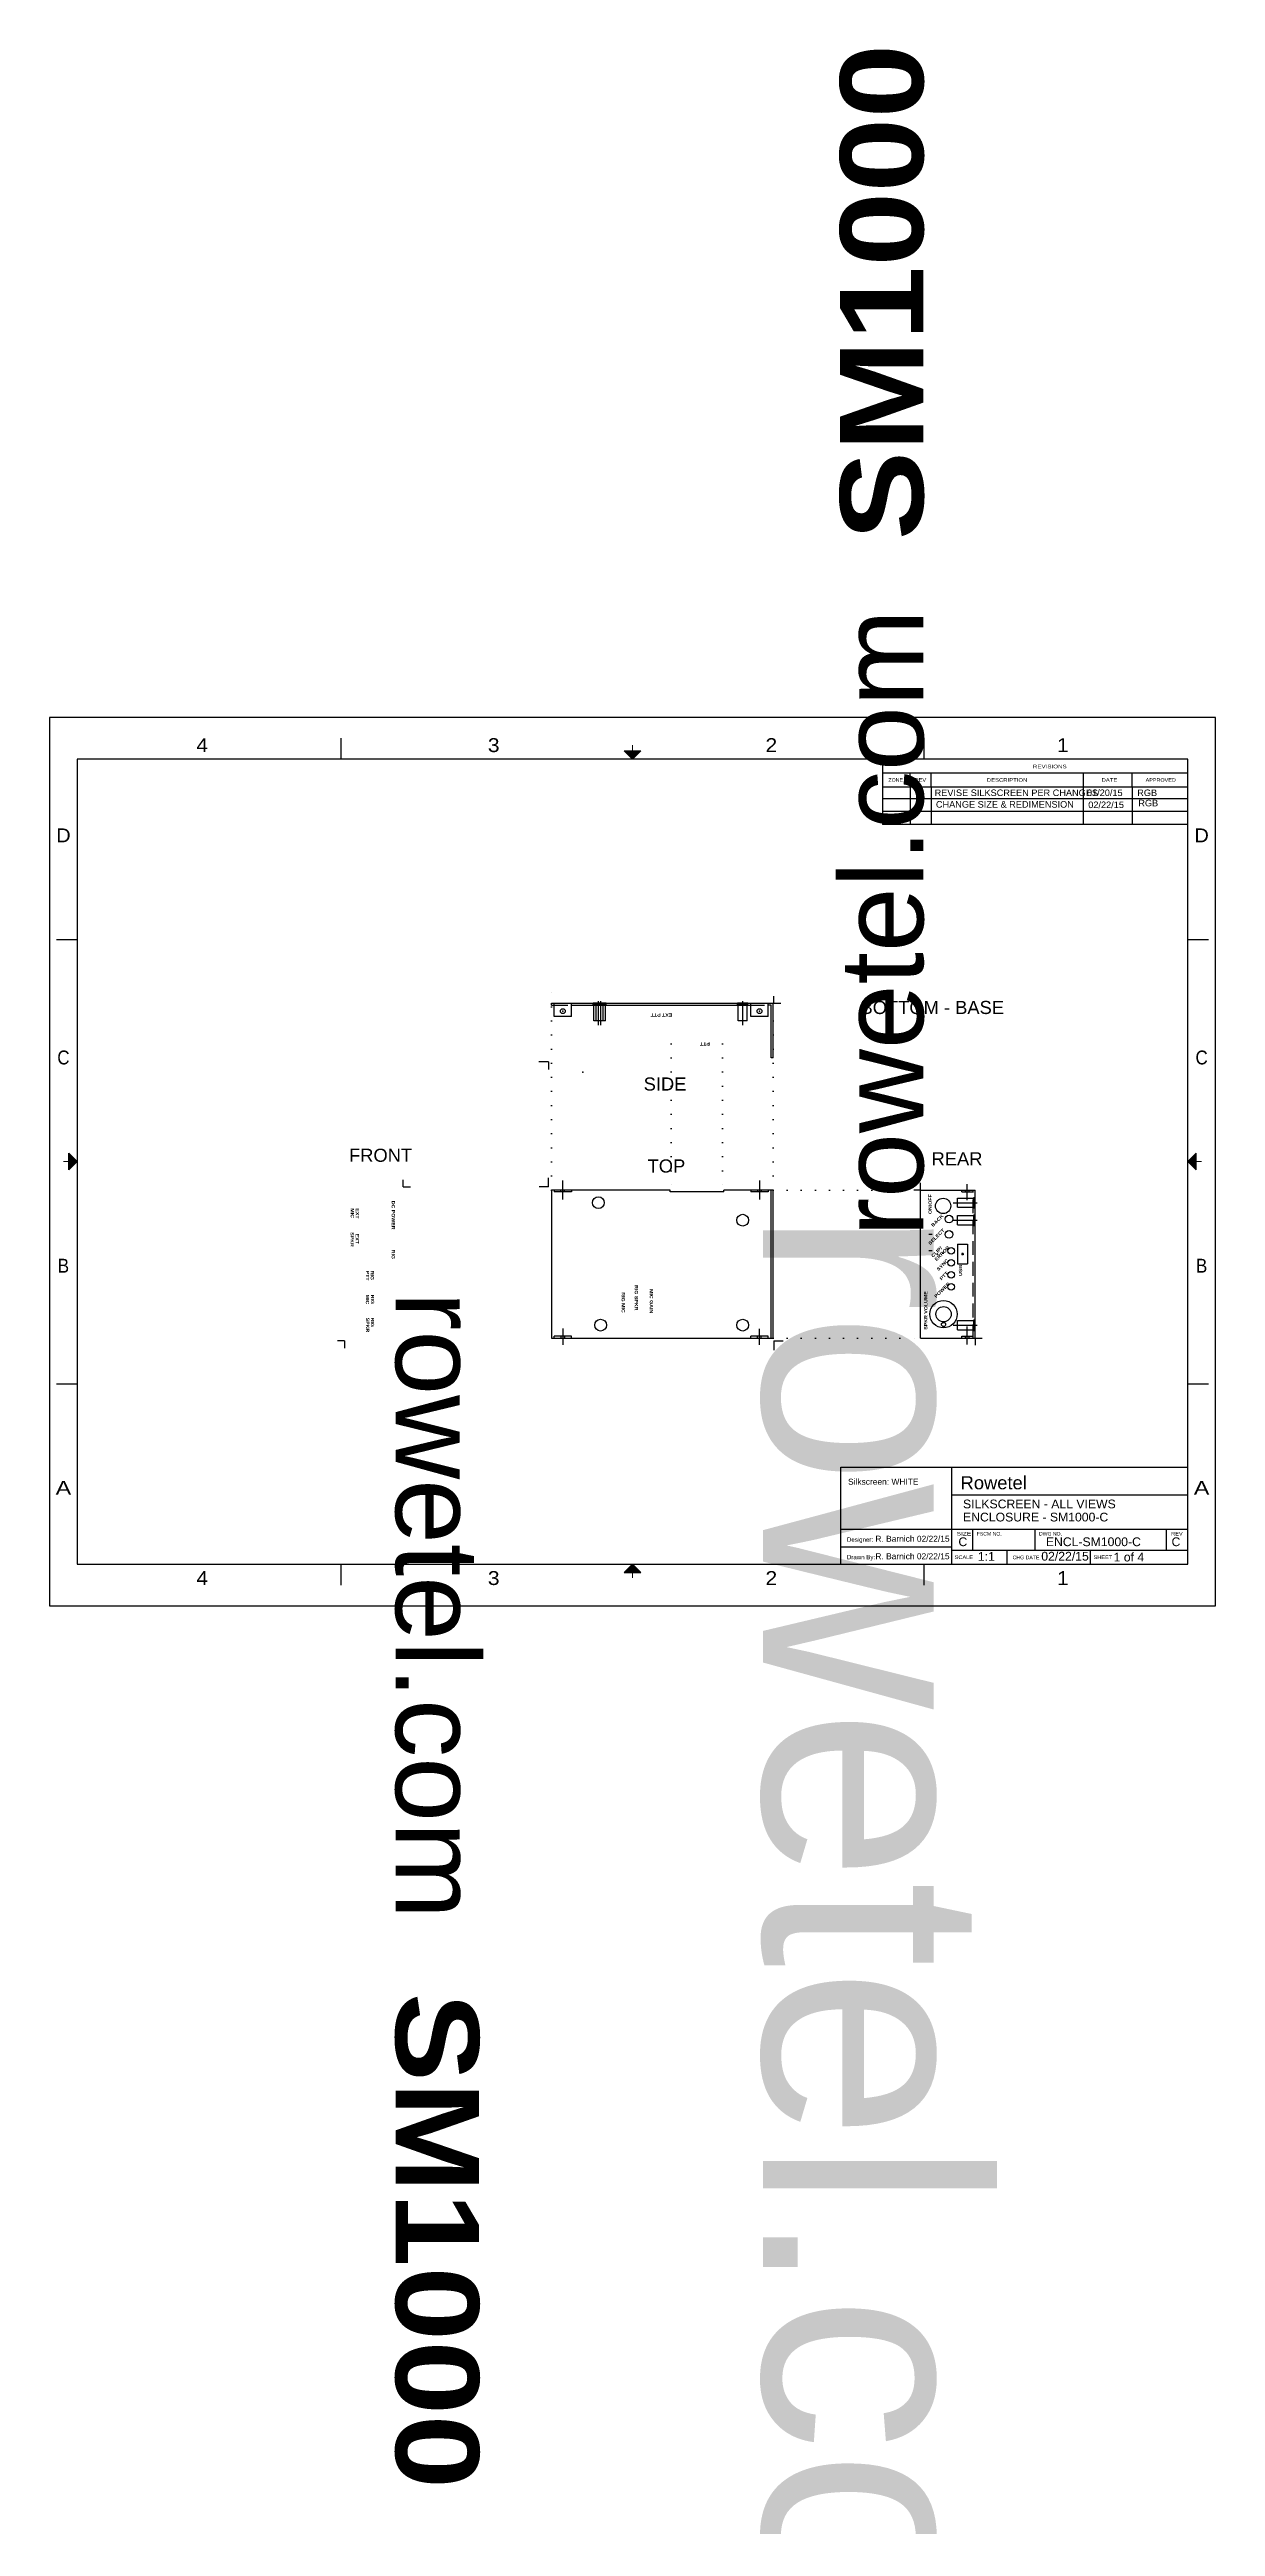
# Model space of a CAD drawing. Extents: x -85 to 448, y -1277 to 696.
# Drawn here: x -85 to 448, y -437 to 696 of the extents above; entities that cross this region are included whole.
import ezdxf
from ezdxf.enums import TextEntityAlignment as Align

# ---------------------------------------------------------------- set-up
doc = ezdxf.new("R2010")
doc.units = 0
for name, pattern in [('CENTER', [50.8, 31.75, -6.35, 6.35, -6.35]), ('DOT', [6.35, 0, -6.35]), ('HIDDEN', [9.525, 6.35, -3.175])]:
    doc.linetypes.add(name, pattern=pattern)
for name, color, linetype in [('ENCL-BOT', 14, 'Continuous'), ('ENCL-BOT-CONST', 7, 'Continuous'), ('SS-ALL', 134, 'Continuous')]:
    doc.layers.add(name, color=color, linetype=linetype)
doc.styles.add('ARIAL', font='arial.ttf')
doc.styles.add('ARIALBLACK', font='')
doc.styles.add('ARIALBLACKB', font='ariblk.ttf')
doc.styles.get('ARIALBLACK').set_extended_font_data('Arial Black')

# ---------------------------------------------------------------- blocks, each defined once
blk = doc.blocks.new('CROSS')
at = {"layer": 'ENCL-BOT', "color": 0, "linetype": 'Continuous'}
for p, q in [((-12.7, 0), (12.7, 0)), ((12.7, 0), (-12.7, 0)), ((0, -12.7), (0, 12.7)), ((0, 12.7), (0, -12.7))]:
    blk.add_line(p, q, dxfattribs=at)
blk = doc.blocks.new('PEM-BSO-3M-8-SV')
at = {"linetype": 'Continuous'}
for p, q in [((-2.4, 0.5), (-2.4, 0)), ((-2.4, 0.5), (2.4, 0.5)), ((-2.4, 0), (2.4, 0)), ((-2.1, 8), (2.1, 8)), ((-2.1, 8), (-2.1, 0.5)), ((2.1, 8), (2.1, 0.5)), ((2.4, 0.5), (2.4, 0))]:
    blk.add_line(p, q, dxfattribs=at)
at = {"linetype": 'CENTER'}
blk.add_line((0, 10), (0, -1), dxfattribs=at)
blk = doc.blocks.new('ANSI-C')
for points in [[(262.89, 391.16), (270.51, 391.16), (266.7, 387.35)], [(8.89, 199.39), (8.89, 207.01), (12.7, 203.2)], [(524.51, 199.39), (524.51, 207.01), (520.7, 203.2)], [(262.89, 15.24), (270.51, 15.24), (266.7, 19.05)]]:
    blk.add_hatch(color=7).paths.add_polyline_path(points)
for p, q in [((0, 406.4), (0, 0)), ((533.4, 406.4), (0, 406.4)), ((133.35, 387.35), (133.35, 396.875)), ((400.05, 387.35), (400.05, 396.875)), ((533.4, 0), (533.4, 406.4)), ((12.7, 387.35), (12.7, 19.05)), ((520.7, 387.35), (12.7, 387.35)), ((381, 387.35), (381, 360.74858)), ((520.7, 19.05), (520.7, 387.35)), ((381, 381), (520.7, 381)), ((381, 374.65), (520.7, 374.65)), ((393.7, 374.65), (393.7, 381)), ((403.352, 374.65), (403.352, 381)), ((472.948, 374.65), (472.948, 381)), ((495.3, 374.65), (495.3, 381)), ((3.175, 304.8), (12.7, 304.8)), ((520.7, 304.8), (530.225, 304.8)), ((3.175, 101.6), (12.7, 101.6)), ((520.7, 101.6), (530.225, 101.6)), ((361.95, 63.5), (520.7, 63.5)), ((361.95, 19.05), (361.95, 63.5)), ((412.75, 19.05), (412.75, 63.5)), ((412.75, 50.8), (520.7, 50.8)), ((361.95, 35.052), (520.7, 35.052)), ((422.402, 25.4), (422.402, 35.052)), ((450.85, 25.4), (450.85, 35.052)), ((511.048, 25.4), (511.048, 35.052)), ((361.95, 27.051), (412.75, 27.051)), ((412.75, 25.4), (520.7, 25.4)), ((438.15, 19.05), (438.15, 25.4)), ((476.25, 19.05), (476.25, 25.4)), ((12.7, 19.05), (520.7, 19.05)), ((133.35, 9.525), (133.35, 19.05)), ((400.05, 9.525), (400.05, 19.05)), ((0, 0), (533.4, 0))]:
    blk.add_line(p, q)
for points in [[(262.89, 391.16), (270.51, 391.16), (266.7, 387.35)], [(8.89, 199.39), (8.89, 207.01), (12.7, 203.2)], [(524.51, 199.39), (524.51, 207.01), (520.7, 203.2)], [(262.89, 15.24), (270.51, 15.24), (266.7, 19.05)]]:
    blk.add_lwpolyline(points, close=True)
for points in [[(266.7, 393.7, 0.508, 0.508, 0), (266.7, 391.16, 0.508, 0.508, 0)], [(6.35, 203.2, 0.508, 0.508, 0), (8.89, 203.2, 0.508, 0.508, 0)], [(527.05, 203.2, 0.508, 0.508, 0), (524.51, 203.2, 0.508, 0.508, 0)], [(266.7, 12.7, 0.508, 0.508, 0), (266.7, 15.24, 0.508, 0.508, 0)]]:
    blk.add_lwpolyline(points, format="xyseb")
at = {"style": 'ARIAL'}
for s, width, p in [('4', 1.084091, (69.85, 393.7)), ('3', 1.084091, (203.2, 393.7)), ('2', 1.084091, (330.2, 393.7)), ('1', 1.084091, (463.55, 393.7)), ('D', 1.031635, (6.35, 352.425)), ('D', 1.031635, (527.05, 352.425)), ('C', 0.876184, (6.35, 250.825)), ('C', 0.876184, (527.05, 250.825)), ('B', 0.876184, (6.35, 155.575)), ('B', 0.876184, (527.05, 155.575)), ('A', 1.206819, (6.35, 53.975)), ('A', 1.206819, (527.05, 53.975)), ('4', 1.084091, (69.85, 12.7)), ('3', 1.084091, (203.2, 12.7)), ('2', 1.084091, (330.2, 12.7)), ('1', 1.084091, (463.55, 12.7))]:
    blk.add_text(s, height=6.35, dxfattribs=dict(at, width=width)).set_placement(p, align=Align.MIDDLE_CENTER)
for s, width, p in [('ZONE', 1.044268, (383.76098, 376.94362)), ('REV', 1.12213, (395.73454, 376.94362)), ('DESCRIPTION', 1.174583, (428.8028, 376.94362)), ('REVISIONS', 1.232661, (449.83908, 383.0955)), ('DATE', 1.173604, (481.27158, 376.94362)), ('APPROVED', 1.077245, (501.43156, 376.94362)), ('SCALE', 1.110441, (414.07842, 21.3995)), ('SIZE', 1.292149, (414.98266, 32.15386)), ('FSCM NO.', 1.018009, (424.15206, 32.15386)), ('DWG NO.', 1.013542, (452.6534, 32.15386)), ('SHEET', 1.118206, (477.59112, 21.3995)), ('REV', 1.12213, (513.0927, 32.15386))]:
    blk.add_text(s, height=1.651, dxfattribs=dict(at, width=width)).set_placement(p)

msp = doc.modelspace()

# ---------------------------------------------------------------- linework, layer by layer
at = {"layer": 'ENCL-BOT', "color": 14, "linetype": 'Continuous'}
for p, q in [((144.5, 259.3), (245.9, 259.3)), ((144.5, 258.5), (144.5, 259.3)), ((144.5, 258.5), (145.7, 258.5)), ((145.7, 253.3), (145.7, 259.3)), ((153.7, 253.3), (145.7, 253.3)), ((153.7, 253.3), (153.7, 259.3)), ((153.7, 258.5), (198.8, 258.5)), ((198.8, 258.5), (223.8, 258.5)), ((223.8, 258.5), (235.7, 258.5)), ((235.7, 258.1), (235.7, 259.3)), ((235.7, 253.3), (235.7, 258.1)), ((243.7, 253.3), (235.7, 253.3)), ((243.7, 258.1), (243.7, 259.3)), ((245, 258.5), (243.7, 258.5)), ((243.7, 253.3), (243.7, 258.1)), ((245, 234.3), (245, 258.5)), ((245.9, 234.3), (245.9, 259.3)), ((245.9, 234.3), (245, 234.3)), ((144.5, 173.9), (144.5, 106.2)), ((198.8, 173.9), (144.5, 173.9)), ((145.7, 173.9), (145.7, 173.1)), ((153.7, 173.1), (145.7, 173.1)), ((153.7, 173.1), (145.7, 173.1)), ((153.7, 173.9), (153.7, 173.1)), ((245.9, 173.9), (223.3, 173.9)), ((235.7, 173.9), (235.7, 173.1)), ((243.7, 173.1), (235.7, 173.1)), ((243.7, 173.9), (243.7, 173.1)), ((245, 106.2), (245, 173.9)), ((245.9, 106.2), (245.9, 173.9)), ((313.3, 106.1), (313.3, 173.9)), ((313.3, 173.9), (337.8, 173.9)), ((332.3, 173.9), (338.3, 173.9)), ((338.3, 106.1), (338.3, 173.9)), ((330.3, 149.1), (334.8, 149.1)), ((330.3, 149.1), (330.3, 140.1)), ((334.8, 149.1), (334.9, 140.1)), ((330.3, 140.1), (334.9, 140.1)), ((144.5, 106.2), (245.9, 106.2)), ((145.7, 106.2), (145.7, 107.1)), ((153.7, 107.1), (145.7, 107.1)), ((153.7, 106.2), (153.7, 107.1)), ((235.7, 106.2), (235.7, 107.1)), ((243.7, 107.1), (235.7, 107.1)), ((243.7, 106.2), (243.7, 107.1)), ((313.3, 106.1), (338.3, 106.1))]:
    msp.add_line(p, q, dxfattribs=at)
at = {"layer": 'ENCL-BOT', "color": 14, "linetype": 'HIDDEN'}
for p, q in [((145.7, 258.5), (153.7, 258.5)), ((235.7, 258.5), (243.7, 258.5)), ((148.8, 173.1), (148.8, 173.9)), ((150.5, 173.1), (150.5, 173.9)), ((238.8, 173.9), (238.8, 173.1)), ((240.5, 173.9), (240.5, 173.1)), ((332.3, 173.1), (332.3, 173.9)), ((332.3, 173.1), (337.5, 173.1)), ((333.9, 173.1), (333.9, 173.9)), ((335.6, 173.1), (335.6, 173.9)), ((337.5, 106.1), (337.5, 173.8)), ((148.8, 107.1), (148.8, 106.3)), ((150.5, 107.1), (150.5, 106.3)), ((238.8, 106.2), (238.8, 107.1)), ((240.5, 106.2), (240.5, 107.1)), ((332.3, 107.1), (337.5, 107.1)), ((332.3, 106.2), (332.3, 107.1)), ((333.9, 106.2), (333.9, 107.1)), ((335.6, 106.2), (335.6, 107.1))]:
    msp.add_line(p, q, dxfattribs=at)
at = {"layer": 'ENCL-BOT', "color": 14, "linetype": 'CENTER'}
for p, q in [((149.7, 169.6), (149.7, 178.2)), ((239.7, 178.2), (239.7, 169.6)), ((334.7, 169.2), (334.7, 176.6)), ((149.7, 110.5), (149.7, 103.1)), ((239.7, 103.1), (239.7, 110.4)), ((334.7, 103.2), (334.7, 111.4))]:
    msp.add_line(p, q, dxfattribs=at)
at = {"layer": 'ENCL-BOT', "linetype": 'Continuous'}
for p, q in [((198.8, 173.1), (198.8, 173.9)), ((223.3, 173.1), (198.8, 173.1)), ((223.3, 173.1), (223.3, 173.9))]:
    msp.add_line(p, q, dxfattribs=at)
at = {"layer": 'ENCL-BOT', "color": 14, "linetype": 'Continuous'}
for centre, radius in [((149.7, 255.7), 1.1), ((239.7, 255.7), 1.1), ((166, 168.1), 2.7), ((323.7, 166.6), 3.5), ((232, 160.1), 2.7), ((326.4, 160.6), 1.75), ((326.4, 153.6), 1.75), ((327.4, 146.1), 1.5), ((327.4, 140.6), 1.5), ((327.4, 135.1), 1.5), ((327.4, 129.6), 1.5), ((167, 112.1), 2.7), ((232, 112.1), 2.7), ((323.9, 117.1), 3.5), ((323.9, 112.4), 0.95)]:
    msp.add_circle(centre, radius, dxfattribs=at)
at = {"layer": 'ENCL-BOT-CONST', "color": 7, "linetype": 'DOT'}
for p, q in [((144.5, 173.9), (144.5, 264.8)), ((245.9, 173.9), (245.9, 260.8)), ((245.9, 173.9), (312.6, 173.9)), ((245.9, 106.2), (312.9, 106.2))]:
    msp.add_line(p, q, dxfattribs=at)
at = {"layer": 'ENCL-BOT-CONST', "linetype": 'DOT'}
for p, q in [((199.3, 240.8), (199.3, 172.2)), ((222.8, 240.8), (222.8, 172.4))]:
    msp.add_line(p, q, dxfattribs=at)
at = {"layer": 'ENCL-BOT-CONST', "linetype": 'HIDDEN'}
for p, q in [((318.7, 153.6), (317.1, 153.6)), ((318.7, 146.1), (317.1, 146.1))]:
    msp.add_line(p, q, dxfattribs=at)
at = {"layer": 'ENCL-BOT-CONST', "linetype": 'Continuous'}
msp.add_circle((323.9, 117.1), 6.25, dxfattribs=at)
at = {"layer": 'SS-ALL', "linetype": 'Continuous'}
for p, q in [((435.5, 352.9), (295.8, 352.9)), ((308.6, 358.4), (308.6, 341.1)), ((318.2, 358.4), (318.2, 341.1)), ((387.8, 358.4), (387.8, 341.1)), ((410.2, 358.4), (410.2, 341.1)), ((435.5, 347.1), (295.8, 347.1)), ((295.9, 344.5), (295.9, 341.1)), ((425.5, 341.1), (295.9, 341.1)), ((435.5, 341.1), (425.5, 341.1)), ((246.3, 259.3), (246.3, 262.6)), ((246.3, 259.3), (249.5, 259.3)), ((143.2, 232.5), (138.7, 232.5)), ((143.2, 232.5), (143.2, 229)), ((76.6, 175.3), (76.6, 178.6)), ((76.6, 175.3), (80.1, 175.3)), ((143.2, 175.3), (138.9, 175.3)), ((143.2, 175.3), (143.2, 179.5)), ((313.4, 173.9), (310.3, 173.9)), ((313.4, 173.9), (313.4, 177.2)), ((49.8, 104.9), (46.7, 104.9)), ((49.8, 104.9), (49.8, 101.6)), ((246.3, 104.9), (250.5, 104.9)), ((246.3, 104.9), (246.3, 100.6)), ((338.4, 106.1), (341.6, 106.1)), ((338.4, 106.1), (338.4, 103))]:
    msp.add_line(p, q, dxfattribs=at)

# ---------------------------------------------------------------- block references
at = {"layer": 'ENCL-BOT', "color": 14, "linetype": 'Continuous', "xscale": 0.00984251968503937, "yscale": 0.00984251968503937, "rotation": 270.0000000000001}
msp.add_blockref('CROSS', (149.7, 255.7), dxfattribs=at)
at = {"layer": 'ENCL-BOT', "color": 14, "linetype": 'HIDDEN'}
for p, rotation in [((166, 259.3), 180), ((167.1, 259.3), 180), ((232, 259.3), 180), ((338.3, 168.1), 90.00000000000006), ((338.3, 160.1), 90.00000000000006), ((338.3, 112.1), 90.00000000000006)]:
    msp.add_blockref('PEM-BSO-3M-8-SV', p, dxfattribs=dict(at, rotation=rotation))
at = {"layer": 'ENCL-BOT', "color": 14, "linetype": 'Continuous'}
for p, xscale, yscale in [((321.2, 144.5), 0.00984251968503937, 0.00984251968503937), ((332.6, 144.6), 0.03937007874015748, 0.03937007874015748)]:
    msp.add_blockref('CROSS', p, dxfattribs=dict(at, xscale=xscale, yscale=yscale))
at = {"layer": 'ENCL-BOT-CONST', "linetype": 'HIDDEN', "xscale": 0.00984251968503937, "yscale": 0.00984251968503937, "rotation": 270.0000000000001}
msp.add_blockref('CROSS', (239.7, 255.7), dxfattribs=at)
at = {"layer": 'ENCL-BOT-CONST', "linetype": 'Continuous', "xscale": -0.00984251968503937, "yscale": 0.00984251968503937, "rotation": 90.00000000000006}
msp.add_blockref('CROSS', (323.7, 145), dxfattribs=at)
at = {"layer": 'SS-ALL', "linetype": 'Continuous'}
msp.add_blockref('ANSI-C', (-85.1, -16.3), dxfattribs=at)
at = {"layer": 'SS-ALL', "linetype": 'Continuous', "xscale": 0.00984251968503937, "yscale": 0.00984251968503937}
msp.add_blockref('CROSS', (158.9, 227.8), dxfattribs=at)

# ---------------------------------------------------------------- texts
at = {"layer": 'ENCL-BOT', "linetype": 'Continuous', "style": 'ARIAL'}
msp.add_text('BOTTOM - BASE', height=6, dxfattribs=at).set_placement((285.9, 254.4))
at = {"layer": 'SS-ALL', "linetype": 'Continuous', "style": 'ARIAL'}
for s, height, p in [('C', 3, (311.1, 348.6)), ('B', 3, (311.7, 353.9)), ('REVISE SILKSCREEN PER CHANGES', 3, (319.8, 354.1)), ('CHANGE SIZE & REDIMENSION', 3, (320.4, 348.8)), ('01/20/15', 3, (389.5, 354.1)), ('02/22/15', 3, (390.1, 348.6)), ('RGB', 3, (412.5, 354.1)), ('RGB', 3, (413, 349.4)), ('SIDE', 6, (186.7, 219.4)), ('FRONT', 6, (51.9, 186.8)), ('TOP', 6, (188.5, 181.9)), ('REAR', 6, (318.4, 185.2)), ('Silkscreen: WHITE', 2.75, (280.2, 39.1)), ('Rowetel', 6, (331.7, 37)), ('SILKSCREEN - ALL VIEWS', 4, (332.8, 28.3)), ('ENCLOSURE - SM1000-C', 4, (332.8, 22.3)), ('Designer:', 2, (279.7, 13)), ('R. Barnich 02/22/15', 2.75, (292.7, 13)), ('C', 4, (330.7, 11)), ('ENCL-SM1000-C', 4, (370.7, 11)), ('C', 4, (428.2, 11)), ('Drawn By:', 2, (279.7, 5)), ('R. Barnich 02/22/15', 2.75, (292.7, 5)), ('1:1', 4, (339.6, 4.3)), ('CHG DATE', 1.7, (355.5, 5)), ('02/22/15', 4, (368.6, 4.4)), ('1 of 4', 4, (401.7, 4))]:
    msp.add_text(s, height=height, dxfattribs=at).set_placement(p)
at = {"layer": 'SS-ALL', "linetype": 'HIDDEN'}
for s, rotation, style, p in [('EXT PTT', 180, 'ARIALBLACK', (199.8, 254.7)), ('PTT', 180, 'ARIALBLACK', (217, 241.5)), ('ON/OFF', 90, 'ARIALBLACK', (318.5, 162.9)), ('MIC', 270, 'ARIALBLACK', (52.7, 165.5)), ('EXT', 270, 'ARIALBLACK', (55, 165.5)), ('DC POWER', 270, 'ARIALBLACK', (71.4, 169)), ('BACK', 45, 'ARIALBLACKB', (319.1, 156.9)), ('SPKR', 270, 'ARIALBLACK', (52.6, 154.6)), (' EXT', 270, 'ARIALBLACK', (54.9, 154.6)), ('SELECT', 45, 'ARIALBLACK', (317.8, 148.6)), ('CLIP/', 45, 'ARIALBLACK', (319.1, 142.9)), ('ERROR', 45, 'ARIALBLACK', (320.7, 141.3)), ('PTT', 270, 'ARIALBLACK', (59.6, 137)), ('RIG', 270, 'ARIALBLACK', (61.8, 137)), ('RIG', 270, 'ARIALBLACK', (71.4, 146.6)), ('SYNC', 45, 'ARIALBLACK', (321.6, 136.8)), ('PTT', 45, 'ARIALBLACK', (323, 132.5)), ('USB', 90, 'ARIALBLACK', (332.4, 134.6)), ('MIC', 270, 'ARIALBLACK', (59.6, 126)), ('RIG', 270, 'ARIALBLACK', (61.9, 126)), ('SPKR VOLUME', 90, 'ARIALBLACK', (316.5, 110)), ('POWER', 45, 'ARIALBLACK', (320.5, 124.4)), ('SPKR', 270, 'ARIALBLACK', (59.7, 115.5)), ('RIG', 270, 'ARIALBLACK', (61.9, 115.5))]:
    msp.add_text(s, height=1.5, rotation=rotation, dxfattribs=dict(at, style=style)).set_placement(p)
at = {"layer": 'SS-ALL', "linetype": 'Continuous', "style": 'ARIALBLACK'}
for s, p in [('RIG MIC', (176.6, 127.1)), ('RIG SPKR', (182.6, 130.4)), ('MIC GAIN', (189.5, 128.6))]:
    msp.add_text(s, height=1.5, rotation=270, dxfattribs=at).set_placement(p)
at = {"layer": 'SS-ALL', "linetype": 'HIDDEN', "char_height": 3, "attachment_point": 7, "style": 'ARIAL'}
for s, insert, rotation in [('\\C256;\\H38.1;\\fArial|b0|i0;rowetel.com \\fArial Black|b0|i0; SM1000', (315.2, 152.6), 90), ('\\C256;\\H38.1;\\fArial|b0|i0;rowetel.com\\fArial Black|b0|i0;  SM1000', (72.7, 127.4), 270)]:
    msp.add_mtext(s, dxfattribs=dict(at, insert=insert, rotation=rotation))
at = {"layer": 'SS-ALL', "linetype": 'Continuous', "insert": (239.9, 165.3), "char_height": 3, "attachment_point": 7, "rotation": 270, "style": 'ARIAL'}
msp.add_mtext('\\C256;\\H101.6;\\fArial|b0|i0;rowetel.com  \\fArial Black|b0|i0;SM1000', dxfattribs=at)

doc.saveas('drawing.dxf')
